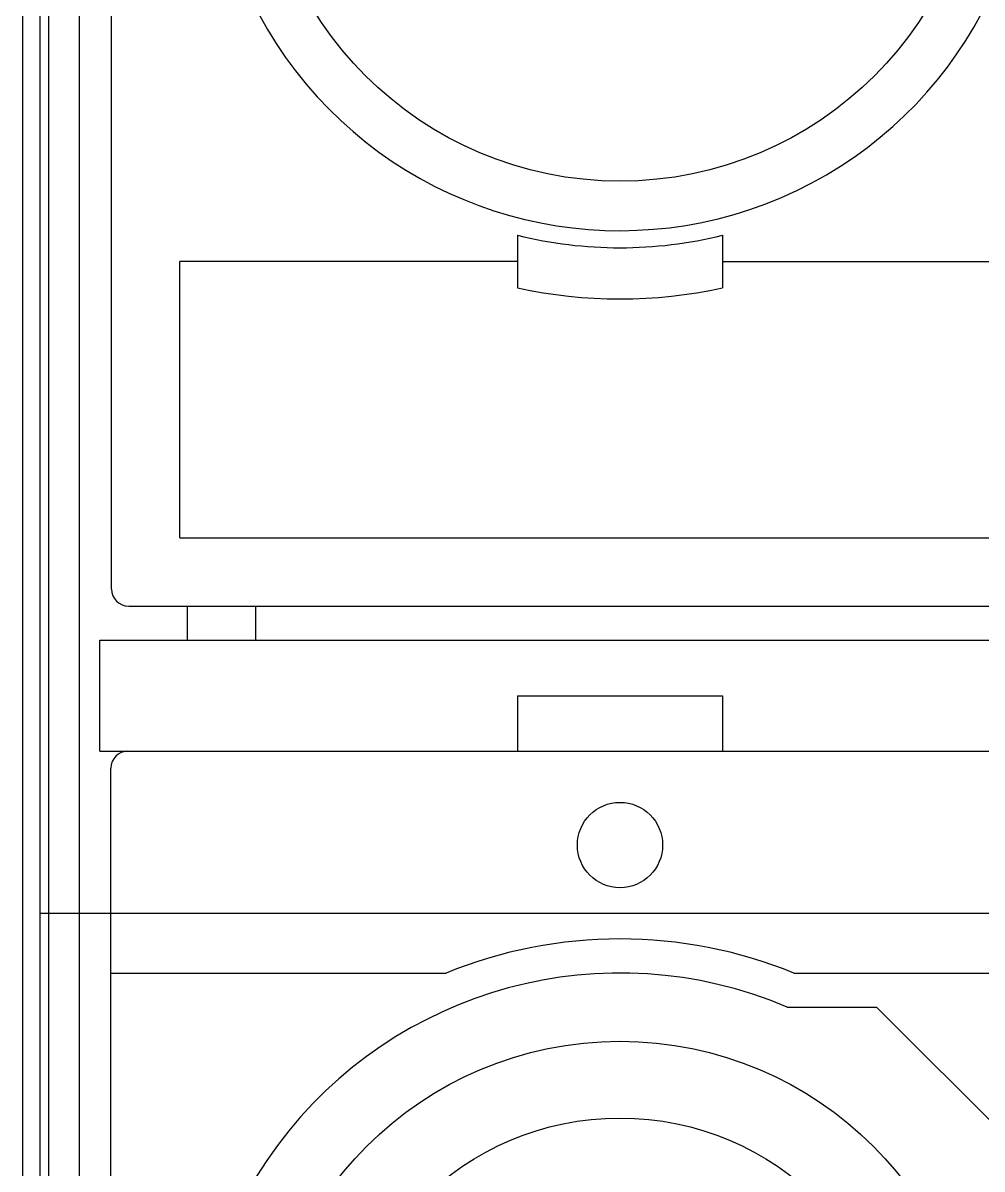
# Model space of a CAD drawing. Header units: millimetres. Extents: x 976 to 9349, y -1578 to 2211.
# Drawn here: x 3312.6 to 3368.9, y 1225.9 to 1293.1 of the extents above; entities that cross this region are included whole.
import ezdxf

# ---------------------------------------------------------------- set-up
doc = ezdxf.new("R2010")
doc.units = ezdxf.units.MM
for name, color, linetype in [('Meble', 42, 'Continuous'), ('Płytki', 254, 'Continuous'), ('Urządzenia', 183, 'Continuous'), ('Ściany', 7, 'Continuous')]:
    doc.layers.add(name, color=color, linetype=linetype)

# ---------------------------------------------------------------- blocks, each defined once
blk = doc.blocks.new('Z$W@#22483')
blk.add_line((0, 0), (0, 257.2))
blk = doc.blocks.new('Z$W@#12717')
for p, q in [((0, 254.2), (0, 0)), ((1.8, 180), (1.8, 0))]:
    blk.add_line(p, q)
blk = doc.blocks.new('Z$W@#27038')
for p, q in [((1, 84.7), (58.7, 84.7)), ((0, 2.2), (0, 83.7)), ((0, 71.7), (19.652, 71.7)), ((40.048, 71.7), (59.7, 71.7)), ((39.648, 69.7), (44.891, 69.7)), ((55.433, 59.158), (44.891, 69.7))]:
    blk.add_line(p, q)
for centre, radius in [((29.85, 79.2), 2.5), ((29.85, 46.7), 21), ((29.85, 46.7), 16.5)]:
    blk.add_circle(centre, radius)
for centre, radius, start, end in [((1, 83.7), 1, 90, 180), ((29.85, 46.7), 27, 67.80839, 112.19161), ((29.85, 46.7), 25, 66.92608, 12.96768)]:
    blk.add_arc(centre, radius, start, end)
blk = doc.blocks.new('Z$W@#4253')
for p, q in [((0, 0), (0, 6.5)), ((0, 6.5), (61, 6.5)), ((61, 0), (61, 6.5)), ((24.5, 3.25), (36.5, 3.25)), ((24.5, 3.25), (24.5, 0)), ((36.5, 3.25), (36.5, 0)), ((0, 0), (61, 0))]:
    blk.add_line(p, q)
blk = doc.blocks.new('Z$W@#27168')
for p, q in [((0, 3), (0, 85)), ((23.8, 23.731), (23.8, 20.65)), ((35.8, 23.731), (35.8, 20.65)), ((4, 6), (4, 22.191)), ((23.8, 22.191), (4, 22.191)), ((35.8, 22.191), (55.6, 22.191)), ((4, 6), (55.6, 6)), ((1, 2), (58.6, 2)), ((4.45, 0), (4.45, 2)), ((8.45, 0), (8.45, 2)), ((4.45, 0), (8.45, 0)), ((4.45, 0), (8.45, 0))]:
    blk.add_line(p, q)
blk.add_circle((29.8, 48), 21.1)
for centre, radius, start, end in [((29.8, 48), 24, 73.40216, 6.4916), ((29.8, 48), 25, 256.11346, 283.88654), ((29.8, 48), 28, 257.62637, 282.37363), ((1, 3), 1, 180, 270)]:
    blk.add_arc(centre, radius, start, end)

msp = doc.modelspace()

# ---------------------------------------------------------------- linework, layer by layer
at = {"layer": 'Płytki'}
for p, q in [((3313.639, 1420.921), (3313.639, 1165.221)), ((3313.639, 1240.921), (3399.439, 1240.921))]:
    msp.add_line(p, q, dxfattribs=at)

# ---------------------------------------------------------------- block references
at = {"layer": 'Meble'}
msp.add_blockref('Z$W@#12717', (3314.139, 1165.721), dxfattribs=at)
at = {"layer": 'Urządzenia'}
for name, p in [('Z$W@#27168', (3317.839, 1256.921)), ('Z$W@#4253', (3317.139, 1250.421)), ('Z$W@#27038', (3317.789, 1165.721))]:
    msp.add_blockref(name, p, dxfattribs=at)
at = {"layer": 'Ściany'}
msp.add_blockref('Z$W@#22483', (3312.639, 1164.221), dxfattribs=at)

doc.saveas('drawing.dxf')
